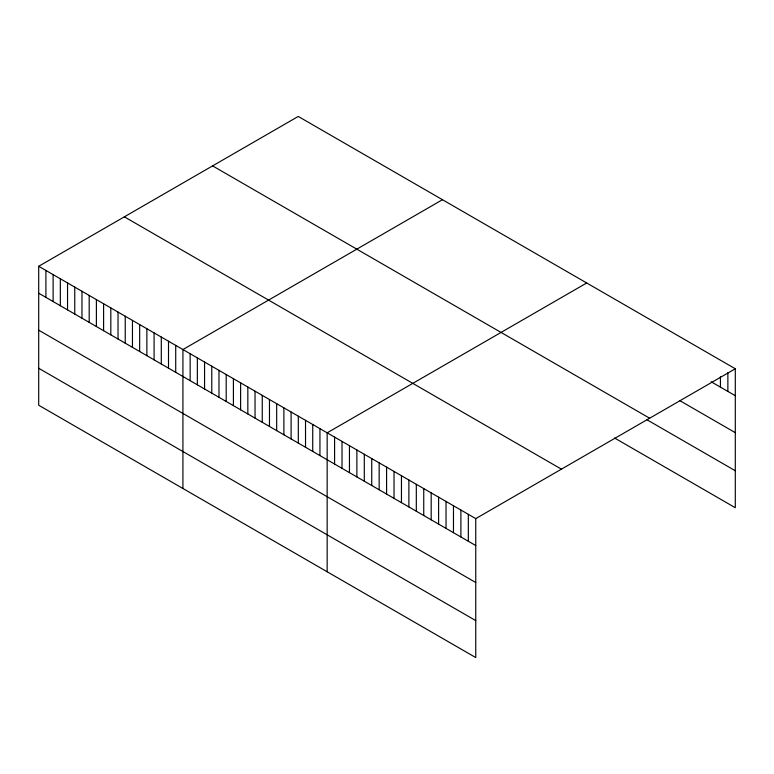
<?xml version="1.0" encoding="UTF-8"?>
<svg xmlns="http://www.w3.org/2000/svg" width="774" height="774" viewBox="0 0 774 774"><rect width="100%" height="100%" fill="white"/><g stroke="black" fill="none" stroke-linecap="round" stroke-linejoin="round"><path stroke-width="1.16" d="M38.7 266.285L475.758 518.619L475.758 657.561L38.7 405.228L38.7 266.285L298.242 116.439L735.3 368.772L735.3 507.715L614.566 438.007M442.476 199.702L182.925 349.548L182.925 488.5M586.702 282.974L327.16 432.821L327.16 571.773M475.758 518.619L735.3 368.772M711.151 381.766L735.3 395.708M679.572 400.497L735.3 432.666M212.598 165.888L649.647 418.221M647.074 419.818L735.3 470.756M124.353 216.836L561.402 469.16M38.7 293.22L475.758 545.554M38.7 330.179L475.758 582.512M38.7 368.269L475.758 620.603M727.87 372.671L727.87 391.412M720.439 376.58L720.439 387.126M468.328 514.323L468.328 541.258M460.898 510.037L460.898 536.972M453.467 505.741L453.467 532.676M446.037 501.455L446.037 528.39M438.606 497.169L438.606 524.104M431.176 492.874L431.176 519.809M423.746 488.588L423.746 515.523M416.315 484.301L416.315 511.237M408.885 480.006L408.885 506.941M401.454 475.72L401.454 502.655M394.024 471.424L394.024 498.359M386.594 467.138L386.594 494.073M379.163 462.852L379.163 489.787M371.733 458.556L371.733 485.492M364.302 454.27L364.302 481.205M356.872 449.984L356.872 476.919M349.451 445.689L349.451 472.624M342.021 441.403L342.021 468.338M334.591 437.107L334.591 464.042M319.943 428.661L319.943 455.596M312.735 424.491L312.735 451.426M305.527 420.33L305.527 447.266M298.309 416.17L298.309 443.105M291.101 412L291.101 438.935M283.884 407.84L283.884 434.775M276.676 403.68L276.676 430.615M269.468 399.51L269.468 426.445M262.251 395.35L262.251 422.285M255.043 391.189L255.043 418.124M247.835 387.019L247.835 413.955M240.617 382.859L240.617 409.794M233.409 378.699L233.409 405.634M226.202 374.529L226.202 401.464M218.984 370.369L218.984 397.304M211.776 366.208L211.776 393.144M204.559 362.038L204.559 388.974M197.351 357.878L197.351 384.813M190.143 353.718L190.143 380.653M175.717 345.388L175.717 372.323M168.509 341.228L168.509 368.163M161.292 337.058L161.292 363.993M154.084 332.897L154.084 359.833M146.867 328.737L146.867 355.672M139.659 324.567L139.659 351.502M132.451 320.407L132.451 347.342M125.233 316.247L125.233 343.182M118.025 312.077L118.025 339.012M110.817 307.917L110.817 334.852M103.6 303.756L103.6 330.692M96.392 299.586L96.392 326.522M89.184 295.426L89.184 322.361M81.967 291.266L81.967 318.201M74.759 287.096L74.759 314.031M67.541 282.936L67.541 309.871M60.333 278.775L60.333 305.711M53.125 274.606L53.125 301.541M45.908 270.445L45.908 297.38"/></g></svg>
